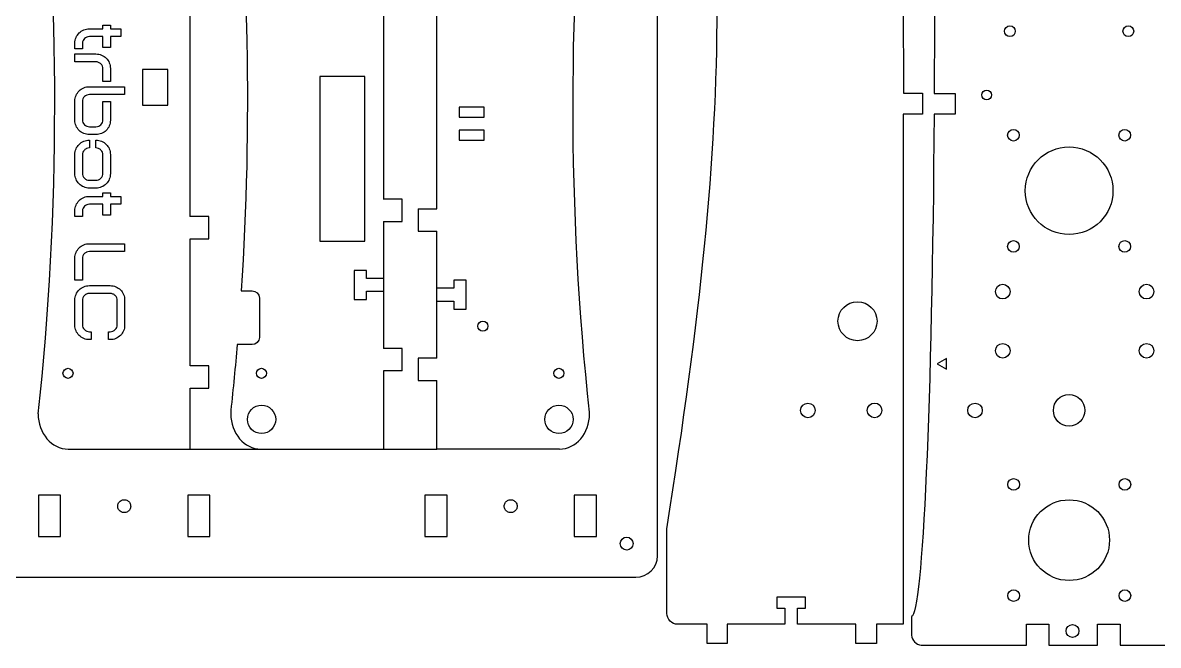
# Model space of a CAD drawing. Extents: x -419 to 481, y -215 to 497.
# Drawn here: x -155.2 to 161.2, y 140.9 to 314.4 of the extents above; entities that cross this region are included whole.
import ezdxf

# ---------------------------------------------------------------- set-up
doc = ezdxf.new("R2010")
doc.units = 0
doc.header["$MEASUREMENT"] = 0
doc.layers.add('LAYER_1_0', color=160, linetype='Continuous')

# ---------------------------------------------------------------- blocks, each defined once
blk = doc.blocks.new('AI9-BLK49')
at = {"layer": 'LAYER_1_0', "color": 7}
blk.add_open_spline([(30.24, 172.13), (30.24, 172.13), (22.8, 172.13), (22.8, 172.13), (22.8, 172.13), (22.8, 172.13), (22.8, 172.13), (22.8, 172.13), (22.8, 177.52), (22.8, 177.52), (22.8, 177.52), (16.92, 177.52), (16.92, 177.52), (16.92, 177.52), (16.92, 172.15), (16.92, 172.15), (16.92, 172.15), (1.13, 172.13), (1.13, 172.13), (1.13, 172.13), (1.13, 167.7), (1.13, 167.7), (1.13, 167.7), (3.35, 167.7), (3.35, 167.7), (3.35, 167.7), (3.35, 164.57), (3.35, 164.57), (3.35, 164.57), (-4.65, 164.57), (-4.65, 164.57), (-4.65, 164.57), (-4.65, 167.7), (-4.65, 167.7), (-4.65, 167.7), (-2.43, 167.7), (-2.43, 167.7), (-2.43, 167.7), (-2.43, 172.13), (-2.43, 172.13), (-2.43, 172.13), (-18.61, 172.15), (-18.61, 172.15), (-18.61, 172.15), (-18.61, 177.52), (-18.61, 177.52), (-18.61, 177.52), (-24.38, 177.52), (-24.38, 177.52), (-24.38, 177.52), (-24.38, 172.13), (-24.38, 172.13), (-24.38, 172.13), (-32.63, 172.13), (-32.63, 172.13), (-32.63, 172.13), (-32.63, 172.13), (-32.63, 172.13), (-33.43, 172.13), (-34.19, 171.82), (-34.75, 171.26), (-35.32, 170.69), (-35.63, 169.93), (-35.63, 169.13), (-35.63, 169.13), (-35.63, 145.52), (-35.63, 145.52), (-16.96, 26.82), (-16.96, -26.86), (-35.63, -145.56), (-35.63, -145.56), (-35.63, -169.13), (-35.63, -169.13), (-35.63, -169.92), (-35.32, -170.69), (-34.75, -171.25), (-34.19, -171.81), (-33.43, -172.13), (-32.63, -172.13), (-32.63, -172.13), (-24.42, -172.13), (-24.42, -172.13), (-24.42, -172.13), (-24.42, -177.52), (-24.42, -177.52), (-24.42, -177.52), (-18.79, -177.52), (-18.79, -177.52), (-18.79, -177.52), (-18.79, -172.15), (-18.79, -172.15), (-18.79, -172.15), (-2.75, -172.13), (-2.75, -172.13), (-2.75, -172.13), (-2.75, -167.7), (-2.75, -167.7), (-2.75, -167.7), (-4.97, -167.7), (-4.97, -167.7), (-4.97, -167.7), (-4.97, -164.57), (-4.97, -164.57), (-4.97, -164.57), (3.03, -164.57), (3.03, -164.57), (3.03, -164.57), (3.03, -167.7), (3.03, -167.7), (3.03, -167.7), (0.81, -167.7), (0.81, -167.7), (0.81, -167.7), (0.81, -172.13), (0.81, -172.13), (0.81, -172.13), (16.99, -172.15), (16.99, -172.15), (16.99, -172.15), (16.99, -177.52), (16.99, -177.52), (16.99, -177.52), (22.76, -177.52), (22.76, -177.52), (22.76, -177.52), (22.76, -172.13), (22.76, -172.13), (22.76, -172.13), (30.26, -172.13), (30.26, -172.13), (30.26, -172.13), (30.26, -29.92), (30.26, -29.92), (30.26, -29.92), (30.24, -29.92), (30.24, -29.92), (30.24, -29.92), (35.63, -29.92), (35.63, -29.92), (35.63, -29.92), (35.63, -24.03), (35.63, -24.03), (35.63, -24.03), (30.27, -24.03), (30.27, -24.03), (30.27, -24.03), (30.24, 1.03), (30.24, 1.03), (30.24, 1.03), (25.82, 1.03), (25.82, 1.03), (25.82, 1.03), (25.82, -1.19), (25.82, -1.19), (25.82, -1.19), (22.68, -1.19), (22.68, -1.19), (22.68, -1.19), (22.68, 6.81), (22.68, 6.81), (22.68, 6.81), (25.82, 6.81), (25.82, 6.81), (25.82, 6.81), (25.82, 4.59), (25.82, 4.59), (25.82, 4.59), (30.24, 4.59), (30.24, 4.59), (30.24, 4.59), (30.27, 28.98), (30.27, 28.98), (30.27, 28.98), (35.63, 28.98), (35.63, 28.98), (35.63, 28.98), (35.63, 34.74), (35.63, 34.74), (35.63, 34.74), (30.24, 34.74), (30.24, 34.74), (30.24, 34.74), (30.24, 172.13), (30.24, 172.13)], degree=3, knots=[0, 0, 0, 0, 1, 1, 1, 2, 2, 2, 3, 3, 3, 4, 4, 4, 5, 5, 5, 6, 6, 6, 7, 7, 7, 8, 8, 8, 9, 9, 9, 10, 10, 10, 11, 11, 11, 12, 12, 12, 13, 13, 13, 14, 14, 14, 15, 15, 15, 16, 16, 16, 17, 17, 17, 18, 18, 18, 19, 19, 19, 20, 20, 20, 21, 21, 21, 22, 22, 22, 23, 23, 23, 24, 24, 24, 25, 25, 25, 26, 26, 26, 27, 27, 27, 28, 28, 28, 29, 29, 29, 30, 30, 30, 31, 31, 31, 32, 32, 32, 33, 33, 33, 34, 34, 34, 35, 35, 35, 36, 36, 36, 37, 37, 37, 38, 38, 38, 39, 39, 39, 40, 40, 40, 41, 41, 41, 42, 42, 42, 43, 43, 43, 44, 44, 44, 45, 45, 45, 46, 46, 46, 47, 47, 47, 48, 48, 48, 49, 49, 49, 50, 50, 50, 51, 51, 51, 52, 52, 52, 53, 53, 53, 54, 54, 54, 55, 55, 55, 56, 56, 56, 57, 57, 57, 58, 58, 58, 59, 59, 59, 60, 60, 60, 61, 61, 61, 61], dxfattribs=at)

msp = doc.modelspace()

# ---------------------------------------------------------------- linework, layer by layer
at = {"layer": 'LAYER_1_0', "color": 1}
for p, q in [((-108.62, 260.41), (-108.62, 320.36)), ((-39.8, 262.54), (-39.8, 322.49)), ((-54.71, 319.23), (-54.72, 265.2)), ((-59.91, 253.55), (-59.91, 299.45)), ((-33.6, 290.87), (-33.6, 288.07)), ((-26.6, 290.87), (-33.6, 290.87)), ((-33.6, 288.07), (-26.6, 288.07)), ((-26.6, 288.07), (-26.6, 290.87)), ((-33.6, 284.52), (-33.6, 281.72)), ((-26.6, 284.52), (-33.6, 284.52)), ((-33.6, 281.72), (-26.6, 281.72)), ((-26.6, 281.72), (-26.6, 284.52)), ((-103.37, 260.41), (-108.64, 260.41)), ((-45.05, 262.54), (-39.79, 262.54)), ((-54.71, 259.04), (-54.71, 239.31)), ((-108.62, 218.81), (-108.62, 254.2)), ((-39.8, 240.66), (-39.8, 256.33)), ((-39.8, 220.93), (-39.8, 240.66)), ((-54.71, 239.31), (-54.71, 223.64)), ((-49.46, 217.43), (-54.73, 217.43)), ((-54.72, 217.43), (-54.72, 195.58)), ((-108.62, 195.58), (-108.62, 212.6)), ((-39.8, 195.58), (-39.8, 214.72))]:
    msp.add_line(p, q, dxfattribs=at)
at = {"layer": 'LAYER_1_0', "color": 7}
for p, q in [((-142.54, 195.58), (-108.62, 195.58)), ((-108.79, 195.58), (-88.85, 195.58)), ((-88.85, 195.58), (-54.72, 195.58)), ((-54.72, 195.58), (-39.8, 195.58)), ((-5.66, 195.58), (-39.8, 195.58)), ((-164.02, 159.85), (15.66, 159.85))]:
    msp.add_line(p, q, dxfattribs=at)
at = {"layer": 'LAYER_1_0', "color": 1}
for points in [[(-121.84, 291.42), (-114.82, 291.42), (-114.82, 301.42), (-114.83, 301.42), (-121.83, 301.42), (-121.83, 291.42)], [(-144.67, 182.72), (-150.86, 182.72), (-150.86, 177.34), (-150.86, 171.22), (-144.67, 171.22), (-144.67, 177.34)], [(-109.26, 177.34), (-109.26, 171.22), (-103.06, 171.22), (-103.06, 177.34), (-103.06, 182.72), (-109.26, 182.72)], [(-36.96, 182.72), (-43.15, 182.72), (-43.15, 177.34), (-43.15, 171.22), (-36.96, 171.22), (-36.96, 177.34)], [(-1.55, 177.34), (-1.55, 171.22), (4.64, 171.22), (4.64, 177.34), (4.64, 182.72), (-1.55, 182.72)]]:
    msp.add_lwpolyline(points, close=True, dxfattribs=at)
for points in [[(-59.91, 299.45), (-72.43, 299.45), (-72.43, 253.55), (-59.91, 253.55)], [(-54.71, 259.04), (-49.46, 259.04), (-49.46, 265.25), (-49.46, 265.25), (-54.71, 265.25)], [(-108.62, 254.2), (-103.37, 254.2), (-103.37, 260.41)], [(-45.05, 262.54), (-45.05, 256.33), (-39.8, 256.33)], [(-54.71, 243.16), (-59.4, 243.16), (-59.4, 245.41), (-62.88, 245.41), (-62.88, 237.31), (-59.4, 237.31), (-59.4, 239.56), (-54.71, 239.56)], [(-39.8, 236.81), (-35.12, 236.81), (-35.12, 234.57), (-31.63, 234.57), (-31.63, 242.66), (-35.12, 242.66), (-35.12, 240.41), (-39.8, 240.41)], [(-49.46, 217.43), (-49.46, 223.64), (-54.71, 223.64)], [(-108.62, 212.6), (-103.37, 212.6), (-103.37, 212.6), (-103.37, 218.81), (-108.62, 218.81)], [(-39.8, 220.93), (-45.05, 220.93), (-45.05, 214.72), (-45.05, 214.72), (-39.8, 214.72)], [(102.24, 220.87), (99.65, 219.37), (102.24, 217.87), (102.24, 220.87)]]:
    msp.add_lwpolyline(points, dxfattribs=at)
for centre, radius in [((119.88, 312.08), 1.5), ((152.88, 312.08), 1.5), ((113.42, 294.31), 1.35), ((77.4, 231.23), 5.44), ((136.38, 206.37), 4.39)]:
    msp.add_circle(centre, radius, dxfattribs=at)
at = {"layer": 'LAYER_1_0', "color": 7}
for points, knots in [([(92.43, 488.87), (95.52, 488.87), (98.1, 430.87), (98.7, 353.59), (98.7, 353.59), (98.7, 353.59), (98.7, 353.59), (98.7, 353.59), (104.59, 353.59), (104.59, 353.59), (104.59, 353.59), (104.59, 347.71), (104.59, 347.71), (104.59, 347.71), (98.74, 347.71), (98.74, 347.71), (98.8, 338.34), (98.84, 328.7), (98.84, 318.87), (98.84, 318.87), (98.84, 318.93), (98.84, 318.93), (98.84, 310.72), (98.81, 302.63), (98.77, 294.73), (98.77, 294.73), (98.77, 294.73), (98.77, 294.73), (98.77, 294.73), (104.59, 294.73), (104.59, 294.73), (104.59, 294.73), (104.59, 288.96), (104.59, 288.96), (104.59, 288.96), (98.74, 288.96), (98.74, 288.96), (98.21, 209.32), (95.59, 148.93), (92.43, 148.93), (92.43, 148.93), (92.44, 143.71), (92.44, 143.71), (92.55, 142.26), (93.74, 141.01), (95.19, 140.87), (95.19, 140.87), (124.47, 140.87), (124.47, 140.87), (124.47, 140.87), (124.47, 146.72), (124.47, 146.72), (124.47, 146.72), (130.76, 146.72), (130.76, 146.72), (130.76, 146.72), (130.76, 140.87), (130.76, 140.87), (130.76, 140.87), (130.76, 140.88), (130.76, 140.88), (130.76, 140.88), (144.31, 140.88), (144.31, 140.88), (144.31, 140.88), (144.31, 146.73), (144.31, 146.73), (144.31, 146.73), (150.57, 146.73), (150.57, 146.73), (150.57, 146.73), (150.57, 140.88), (150.57, 140.88), (150.57, 140.88), (150.57, 140.93), (150.57, 140.93), (150.57, 140.93), (177.61, 140.93), (177.61, 140.93), (180.92, 140.93), (182.55, 142.64), (182.55, 146.93), (182.55, 146.93), (182.55, 148.93), (182.55, 148.93), (179.31, 148.93), (176.63, 212.83), (176.2, 295.91), (176.2, 295.91), (170.55, 295.91), (170.55, 295.91), (170.55, 295.91), (170.55, 301.68), (170.55, 301.68), (170.55, 301.68), (176.18, 301.68), (176.18, 301.68), (176.16, 307.33), (176.15, 313.07), (176.15, 318.87), (176.15, 330.9), (176.19, 342.63), (176.28, 353.94), (176.28, 353.94), (176.28, 353.96), (176.28, 353.96), (176.28, 353.96), (170.55, 353.96), (170.55, 353.96), (170.55, 353.96), (170.55, 359.84), (170.55, 359.84), (170.55, 359.84), (176.33, 359.84), (176.33, 359.84), (176.33, 359.84), (176.33, 359.84), (176.33, 359.84), (176.66, 394.66), (177.38, 425.23), (178.38, 447.87), (178.38, 447.87), (178.38, 447.88), (178.38, 447.88), (177.33, 447.94), (176.5, 448.81), (176.5, 449.87), (176.5, 449.87), (176.5, 473.87), (176.5, 473.87), (176.5, 474.98), (177.4, 475.87), (178.5, 475.87), (178.5, 475.87), (180.09, 475.87), (180.09, 475.87), (180.09, 475.87), (180.09, 475.86), (180.09, 475.86), (180.84, 484.25), (181.68, 488.87), (182.55, 488.87), (182.55, 488.87), (182.55, 490.96), (182.55, 490.96), (182.55, 495), (180.92, 496.96), (177.61, 496.96), (177.61, 496.96), (177.61, 496.96), (177.61, 496.96), (177.61, 496.96), (150.57, 496.96), (150.57, 496.96), (150.57, 496.96), (150.57, 491.03), (150.57, 491.03), (150.57, 491.03), (144.31, 491.03), (144.31, 491.03), (144.31, 491.03), (144.31, 496.88), (144.31, 496.88), (144.31, 496.88), (130.76, 496.88), (130.76, 496.88), (130.76, 496.88), (130.76, 496.87), (130.76, 496.87), (130.76, 496.87), (130.76, 491.02), (130.76, 491.02), (130.76, 491.02), (124.47, 491.02), (124.47, 491.02), (124.47, 491.02), (124.47, 496.87), (124.47, 496.87), (124.47, 496.87), (95.27, 496.87), (95.27, 496.87), (93.61, 496.87), (92.43, 495.59), (92.43, 493.93), (92.43, 493.93), (92.43, 488.85), (92.43, 488.85)], [0, 0, 0, 0, 1, 1, 1, 2, 2, 2, 3, 3, 3, 4, 4, 4, 5, 5, 5, 6, 6, 6, 7, 7, 7, 8, 8, 8, 9, 9, 9, 10, 10, 10, 11, 11, 11, 12, 12, 12, 13, 13, 13, 14, 14, 14, 15, 15, 15, 16, 16, 16, 17, 17, 17, 18, 18, 18, 19, 19, 19, 20, 20, 20, 21, 21, 21, 22, 22, 22, 23, 23, 23, 24, 24, 24, 25, 25, 25, 26, 26, 26, 27, 27, 27, 28, 28, 28, 29, 29, 29, 30, 30, 30, 31, 31, 31, 32, 32, 32, 33, 33, 33, 34, 34, 34, 35, 35, 35, 36, 36, 36, 37, 37, 37, 38, 38, 38, 39, 39, 39, 40, 40, 40, 41, 41, 41, 42, 42, 42, 43, 43, 43, 44, 44, 44, 45, 45, 45, 46, 46, 46, 47, 47, 47, 48, 48, 48, 49, 49, 49, 50, 50, 50, 51, 51, 51, 52, 52, 52, 53, 53, 53, 54, 54, 54, 55, 55, 55, 56, 56, 56, 57, 57, 57, 58, 58, 58, 59, 59, 59, 60, 60, 60, 61, 61, 61, 62, 62, 62, 62]), ([(15.66, 159.85), (18.97, 159.85), (21.66, 162.54), (21.66, 165.85), (21.66, 165.85), (21.66, 455.94), (21.66, 455.94)], [0, 0, 0, 0, 1, 1, 1, 2, 2, 2, 2]), ([(-5.66, 195.58), (-1.02, 195.58), (2.74, 199.97), (2.74, 205.4), (2.74, 205.4), (2.75, 205.85), (2.75, 205.85), (-3.41, 261.5), (-3.4, 321.53), (2.77, 377.22)], [0, 0, 0, 0, 1, 1, 1, 2, 2, 2, 3, 3, 3, 3])]:
    msp.add_open_spline(points, degree=3, knots=knots, dxfattribs=at)
at = {"layer": 'LAYER_1_0', "color": 1}
for points, knots in [([(-88.85, 387.26), (-93.49, 387.26), (-97.85, 382.84), (-97.25, 377.44), (-92.29, 332.69), (-91.33, 285.7), (-94.34, 239.69), (-94.34, 239.69), (-94.14, 239.69), (-94.14, 239.69), (-94.14, 239.69), (-91.29, 239.69), (-91.29, 239.69), (-90.19, 239.69), (-89.29, 238.8), (-89.29, 237.69), (-89.29, 237.69), (-89.29, 226.7), (-89.29, 226.7), (-89.29, 225.6), (-90.19, 224.7), (-91.29, 224.7), (-91.29, 224.7), (-95.29, 224.7), (-95.29, 224.7), (-95.29, 224.7), (-95.46, 224.7), (-95.46, 224.7), (-95.99, 218.55), (-96.58, 212.45), (-97.25, 206.4), (-97.25, 206.4), (-97.25, 205.4), (-97.25, 205.4), (-97.25, 199.97), (-93.49, 195.58), (-88.85, 195.58)], [0, 0, 0, 0, 1, 1, 1, 2, 2, 2, 3, 3, 3, 4, 4, 4, 5, 5, 5, 6, 6, 6, 7, 7, 7, 8, 8, 8, 9, 9, 9, 10, 10, 10, 11, 11, 11, 12, 12, 12, 12]), ([(-140.7, 307.17), (-140.7, 307.17), (-138.62, 307.17), (-138.62, 307.17), (-138.62, 307.17), (-138.62, 308.72), (-138.62, 308.72), (-138.58, 309.26), (-138.38, 309.69), (-138.01, 310.03), (-137.65, 310.38), (-137.2, 310.56), (-136.67, 310.56), (-136.67, 310.56), (-132.88, 310.56), (-132.88, 310.56), (-132.88, 310.56), (-132.88, 307.55), (-132.88, 307.55), (-132.88, 307.55), (-132.44, 307.55), (-132.44, 307.55), (-132.44, 307.55), (-130.81, 307.55), (-130.81, 307.55), (-130.81, 307.55), (-130.81, 310.56), (-130.81, 310.56), (-130.81, 310.56), (-127.93, 310.56), (-127.93, 310.56), (-127.93, 310.56), (-127.93, 312.77), (-127.93, 312.77), (-127.93, 312.77), (-130.81, 312.77), (-130.81, 312.77), (-130.81, 312.77), (-130.81, 313.73), (-130.81, 313.73), (-130.81, 313.73), (-132.88, 313.73), (-132.88, 313.73), (-132.88, 313.73), (-132.88, 312.77), (-132.88, 312.77), (-132.88, 312.77), (-136.68, 312.77), (-136.68, 312.77), (-137.25, 312.77), (-137.77, 312.66), (-138.25, 312.45), (-138.73, 312.24), (-139.15, 311.95), (-139.52, 311.58), (-139.9, 311.21), (-140.18, 310.78), (-140.39, 310.3), (-140.59, 309.82), (-140.7, 309.3), (-140.7, 308.74), (-140.7, 308.74), (-140.7, 307.17), (-140.7, 307.17)], [0, 0, 0, 0, 1, 1, 1, 2, 2, 2, 3, 3, 3, 4, 4, 4, 5, 5, 5, 6, 6, 6, 7, 7, 7, 8, 8, 8, 9, 9, 9, 10, 10, 10, 11, 11, 11, 12, 12, 12, 13, 13, 13, 14, 14, 14, 15, 15, 15, 16, 16, 16, 17, 17, 17, 18, 18, 18, 19, 19, 19, 20, 20, 20, 21, 21, 21, 21]), ([(-130.81, 301.7), (-130.81, 302.26), (-130.92, 302.78), (-131.12, 303.27), (-131.32, 303.76), (-131.61, 304.19), (-131.98, 304.56), (-132.35, 304.91), (-132.78, 305.2), (-133.27, 305.41), (-133.76, 305.62), (-134.27, 305.73), (-134.82, 305.73), (-134.82, 305.73), (-140.7, 305.73), (-140.7, 305.73), (-140.7, 305.73), (-140.7, 303.54), (-140.7, 303.54), (-140.7, 303.54), (-134.84, 303.54), (-134.84, 303.54), (-134.57, 303.54), (-134.32, 303.49), (-134.08, 303.39), (-133.85, 303.28), (-133.64, 303.14), (-133.46, 302.96), (-133.08, 302.58), (-132.88, 302.11), (-132.88, 301.56), (-132.88, 301.56), (-132.88, 298.05), (-132.88, 298.05), (-132.88, 298.05), (-130.81, 298.05), (-130.81, 298.05), (-130.81, 298.05), (-130.81, 301.7), (-130.81, 301.7)], [0, 0, 0, 0, 1, 1, 1, 2, 2, 2, 3, 3, 3, 4, 4, 4, 5, 5, 5, 6, 6, 6, 7, 7, 7, 8, 8, 8, 9, 9, 9, 10, 10, 10, 11, 11, 11, 12, 12, 12, 13, 13, 13, 13]), ([(-133.26, 283.56), (-132.78, 283.77), (-132.35, 284.05), (-131.98, 284.42), (-131.61, 284.8), (-131.32, 285.22), (-131.12, 285.7), (-130.92, 286.18), (-130.81, 286.7), (-130.81, 287.26), (-130.81, 287.26), (-130.81, 292.47), (-130.81, 292.47), (-130.81, 292.47), (-132.88, 292.47), (-132.88, 292.47), (-132.88, 292.47), (-132.88, 287.4), (-132.88, 287.4), (-132.88, 286.84), (-133.08, 286.38), (-133.46, 286.02), (-133.82, 285.63), (-134.28, 285.44), (-134.84, 285.44), (-134.84, 285.44), (-136.65, 285.44), (-136.65, 285.44), (-137.2, 285.44), (-137.66, 285.63), (-138.05, 286.02), (-138.43, 286.4), (-138.62, 286.86), (-138.62, 287.4), (-138.62, 287.4), (-138.62, 292.47), (-138.62, 292.47), (-138.62, 293.03), (-138.43, 293.49), (-138.05, 293.85), (-137.66, 294.23), (-137.2, 294.42), (-136.65, 294.42), (-136.65, 294.42), (-135.21, 294.42), (-135.21, 294.42), (-135.21, 294.42), (-134.84, 294.42), (-134.84, 294.42), (-134.84, 294.42), (-131.25, 294.42), (-131.25, 294.42), (-131.25, 294.42), (-129.61, 294.42), (-129.61, 294.42), (-129.61, 294.42), (-126.84, 294.42), (-126.84, 294.42), (-126.84, 294.42), (-126.84, 296.61), (-126.84, 296.61), (-126.84, 296.61), (-136.67, 296.61), (-136.67, 296.61), (-137.23, 296.61), (-137.75, 296.51), (-138.24, 296.3), (-138.72, 296.1), (-139.15, 295.81), (-139.52, 295.44), (-139.9, 295.07), (-140.18, 294.64), (-140.39, 294.16), (-140.59, 293.68), (-140.7, 293.16), (-140.7, 292.6), (-140.7, 292.6), (-140.7, 287.26), (-140.7, 287.26), (-140.7, 286.7), (-140.59, 286.18), (-140.39, 285.7), (-140.18, 285.22), (-139.9, 284.8), (-139.52, 284.42), (-139.15, 284.05), (-138.72, 283.77), (-138.24, 283.56), (-137.75, 283.36), (-137.23, 283.25), (-136.67, 283.25), (-136.67, 283.25), (-134.82, 283.25), (-134.82, 283.25), (-134.26, 283.25), (-133.74, 283.36), (-133.26, 283.56)], [0, 0, 0, 0, 1, 1, 1, 2, 2, 2, 3, 3, 3, 4, 4, 4, 5, 5, 5, 6, 6, 6, 7, 7, 7, 8, 8, 8, 9, 9, 9, 10, 10, 10, 11, 11, 11, 12, 12, 12, 13, 13, 13, 14, 14, 14, 15, 15, 15, 16, 16, 16, 17, 17, 17, 18, 18, 18, 19, 19, 19, 20, 20, 20, 21, 21, 21, 22, 22, 22, 23, 23, 23, 24, 24, 24, 25, 25, 25, 26, 26, 26, 27, 27, 27, 28, 28, 28, 29, 29, 29, 30, 30, 30, 31, 31, 31, 32, 32, 32, 32]), ([(-133.27, 268.65), (-132.78, 268.85), (-132.35, 269.14), (-131.98, 269.51), (-131.61, 269.88), (-131.32, 270.31), (-131.12, 270.8), (-130.92, 271.29), (-130.81, 271.81), (-130.81, 272.37), (-130.81, 272.37), (-130.81, 277.69), (-130.81, 277.69), (-130.81, 278.25), (-130.92, 278.78), (-131.12, 279.26), (-131.32, 279.75), (-131.61, 280.17), (-131.98, 280.53), (-132.35, 280.9), (-132.78, 281.19), (-133.27, 281.4), (-133.76, 281.61), (-134.28, 281.72), (-134.84, 281.72), (-134.84, 281.72), (-134.86, 281.72), (-134.86, 281.72), (-134.86, 281.72), (-134.86, 279.53), (-134.86, 279.53), (-134.58, 279.53), (-134.32, 279.48), (-134.08, 279.38), (-133.85, 279.27), (-133.64, 279.13), (-133.46, 278.95), (-133.08, 278.57), (-132.88, 278.1), (-132.88, 277.55), (-132.88, 277.55), (-132.88, 272.51), (-132.88, 272.51), (-132.88, 271.96), (-133.08, 271.49), (-133.46, 271.11), (-133.64, 270.93), (-133.85, 270.79), (-134.08, 270.68), (-134.32, 270.58), (-134.58, 270.53), (-134.86, 270.53), (-134.86, 270.53), (-136.67, 270.53), (-136.67, 270.53), (-136.93, 270.53), (-137.19, 270.58), (-137.42, 270.68), (-137.66, 270.79), (-137.87, 270.93), (-138.05, 271.11), (-138.43, 271.49), (-138.62, 271.96), (-138.62, 272.51), (-138.62, 272.51), (-138.62, 277.55), (-138.62, 277.55), (-138.62, 278.1), (-138.43, 278.57), (-138.05, 278.95), (-137.87, 279.13), (-137.66, 279.27), (-137.42, 279.38), (-137.19, 279.48), (-136.93, 279.53), (-136.67, 279.53), (-136.67, 279.53), (-136.67, 281.72), (-136.67, 281.72), (-136.67, 281.72), (-136.68, 281.72), (-136.68, 281.72), (-137.25, 281.72), (-137.77, 281.61), (-138.25, 281.4), (-138.73, 281.19), (-139.15, 280.9), (-139.52, 280.53), (-139.9, 280.17), (-140.18, 279.75), (-140.39, 279.26), (-140.59, 278.78), (-140.7, 278.25), (-140.7, 277.69), (-140.7, 277.69), (-140.7, 272.37), (-140.7, 272.37), (-140.7, 271.81), (-140.59, 271.29), (-140.39, 270.8), (-140.18, 270.31), (-139.9, 269.88), (-139.52, 269.51), (-139.15, 269.14), (-138.73, 268.85), (-138.25, 268.65), (-137.77, 268.44), (-137.25, 268.34), (-136.68, 268.34), (-136.68, 268.34), (-134.84, 268.34), (-134.84, 268.34), (-134.28, 268.34), (-133.76, 268.44), (-133.27, 268.65)], [0, 0, 0, 0, 1, 1, 1, 2, 2, 2, 3, 3, 3, 4, 4, 4, 5, 5, 5, 6, 6, 6, 7, 7, 7, 8, 8, 8, 9, 9, 9, 10, 10, 10, 11, 11, 11, 12, 12, 12, 13, 13, 13, 14, 14, 14, 15, 15, 15, 16, 16, 16, 17, 17, 17, 18, 18, 18, 19, 19, 19, 20, 20, 20, 21, 21, 21, 22, 22, 22, 23, 23, 23, 24, 24, 24, 25, 25, 25, 26, 26, 26, 27, 27, 27, 28, 28, 28, 29, 29, 29, 30, 30, 30, 31, 31, 31, 32, 32, 32, 33, 33, 33, 34, 34, 34, 35, 35, 35, 36, 36, 36, 37, 37, 37, 38, 38, 38, 38]), ([(119.25, 283.09), (119.25, 282.19), (119.97, 281.46), (120.87, 281.46), (121.77, 281.46), (122.5, 282.19), (122.5, 283.09), (122.5, 283.98), (121.77, 284.71), (120.87, 284.71), (119.97, 284.71), (119.25, 283.98), (119.25, 283.09), (119.25, 283.09), (119.25, 283.09), (119.25, 283.09)], [0, 0, 0, 0, 1, 1, 1, 2, 2, 2, 3, 3, 3, 4, 4, 4, 5, 5, 5, 5]), ([(150.25, 283.09), (150.25, 282.19), (150.97, 281.46), (151.87, 281.46), (152.77, 281.46), (153.49, 282.19), (153.49, 283.09), (153.49, 283.98), (152.77, 284.71), (151.87, 284.71), (150.97, 284.71), (150.25, 283.98), (150.25, 283.09), (150.25, 283.09), (150.25, 283.09), (150.25, 283.09)], [0, 0, 0, 0, 1, 1, 1, 2, 2, 2, 3, 3, 3, 4, 4, 4, 5, 5, 5, 5]), ([(124.17, 267.6), (124.17, 260.85), (129.64, 255.39), (136.38, 255.39), (143.13, 255.39), (148.6, 260.85), (148.6, 267.6), (148.6, 274.35), (143.13, 279.82), (136.38, 279.82), (129.64, 279.82), (124.17, 274.35), (124.17, 267.6), (124.17, 267.6), (124.17, 267.6), (124.17, 267.6)], [0, 0, 0, 0, 1, 1, 1, 2, 2, 2, 3, 3, 3, 4, 4, 4, 5, 5, 5, 5]), ([(-140.7, 260.44), (-140.7, 260.44), (-138.62, 260.44), (-138.62, 260.44), (-138.62, 260.44), (-138.62, 261.99), (-138.62, 261.99), (-138.58, 262.53), (-138.38, 262.96), (-138.01, 263.3), (-137.65, 263.65), (-137.2, 263.83), (-136.67, 263.83), (-136.67, 263.83), (-132.88, 263.83), (-132.88, 263.83), (-132.88, 263.83), (-132.88, 260.82), (-132.88, 260.82), (-132.88, 260.82), (-132.44, 260.82), (-132.44, 260.82), (-132.44, 260.82), (-130.81, 260.82), (-130.81, 260.82), (-130.81, 260.82), (-130.81, 263.83), (-130.81, 263.83), (-130.81, 263.83), (-127.93, 263.83), (-127.93, 263.83), (-127.93, 263.83), (-127.93, 266.04), (-127.93, 266.04), (-127.93, 266.04), (-130.81, 266.04), (-130.81, 266.04), (-130.81, 266.04), (-130.81, 267), (-130.81, 267), (-130.81, 267), (-132.88, 267), (-132.88, 267), (-132.88, 267), (-132.88, 266.04), (-132.88, 266.04), (-132.88, 266.04), (-136.68, 266.04), (-136.68, 266.04), (-137.25, 266.04), (-137.77, 265.93), (-138.25, 265.72), (-138.73, 265.51), (-139.15, 265.22), (-139.52, 264.85), (-139.9, 264.48), (-140.18, 264.05), (-140.39, 263.57), (-140.59, 263.09), (-140.7, 262.57), (-140.7, 262.01), (-140.7, 262.01), (-140.7, 260.44), (-140.7, 260.44)], [0, 0, 0, 0, 1, 1, 1, 2, 2, 2, 3, 3, 3, 4, 4, 4, 5, 5, 5, 6, 6, 6, 7, 7, 7, 8, 8, 8, 9, 9, 9, 10, 10, 10, 11, 11, 11, 12, 12, 12, 13, 13, 13, 14, 14, 14, 15, 15, 15, 16, 16, 16, 17, 17, 17, 18, 18, 18, 19, 19, 19, 20, 20, 20, 21, 21, 21, 21]), ([(119.25, 252.08), (119.25, 251.19), (119.97, 250.46), (120.87, 250.46), (121.77, 250.46), (122.5, 251.19), (122.5, 252.08), (122.5, 252.98), (121.77, 253.71), (120.87, 253.71), (119.97, 253.71), (119.25, 252.98), (119.25, 252.08), (119.25, 252.08), (119.25, 252.08), (119.25, 252.08)], [0, 0, 0, 0, 1, 1, 1, 2, 2, 2, 3, 3, 3, 4, 4, 4, 5, 5, 5, 5]), ([(150.25, 252.08), (150.25, 251.19), (150.97, 250.46), (151.87, 250.46), (152.77, 250.46), (153.49, 251.19), (153.49, 252.08), (153.49, 252.98), (152.77, 253.71), (151.87, 253.71), (150.97, 253.71), (150.25, 252.98), (150.25, 252.08), (150.25, 252.08), (150.25, 252.08), (150.25, 252.08)], [0, 0, 0, 0, 1, 1, 1, 2, 2, 2, 3, 3, 3, 4, 4, 4, 5, 5, 5, 5]), ([(-138.47, 249.45), (-138.37, 249.69), (-138.23, 249.89), (-138.05, 250.07), (-137.87, 250.25), (-137.66, 250.39), (-137.42, 250.5), (-137.19, 250.6), (-136.93, 250.65), (-136.65, 250.65), (-136.65, 250.65), (-126.84, 250.65), (-126.84, 250.65), (-126.84, 250.65), (-126.84, 252.84), (-126.84, 252.84), (-126.84, 252.84), (-136.67, 252.84), (-136.67, 252.84), (-137.23, 252.84), (-137.75, 252.73), (-138.24, 252.53), (-138.72, 252.32), (-139.15, 252.04), (-139.52, 251.67), (-139.88, 251.3), (-140.17, 250.87), (-140.38, 250.38), (-140.59, 249.89), (-140.7, 249.37), (-140.7, 248.81), (-140.7, 248.81), (-140.7, 242.68), (-140.7, 242.68), (-140.7, 242.68), (-138.62, 242.68), (-138.62, 242.68), (-138.62, 242.68), (-138.62, 248.67), (-138.62, 248.67), (-138.62, 248.95), (-138.57, 249.21), (-138.47, 249.45)], [0, 0, 0, 0, 1, 1, 1, 2, 2, 2, 3, 3, 3, 4, 4, 4, 5, 5, 5, 6, 6, 6, 7, 7, 7, 8, 8, 8, 9, 9, 9, 10, 10, 10, 11, 11, 11, 12, 12, 12, 13, 13, 13, 14, 14, 14, 14]), ([(-138.62, 236.99), (-138.62, 237.54), (-138.43, 238), (-138.05, 238.39), (-137.87, 238.57), (-137.66, 238.71), (-137.42, 238.81), (-137.19, 238.91), (-136.93, 238.96), (-136.65, 238.96), (-136.65, 238.96), (-130.89, 238.96), (-130.89, 238.96), (-130.61, 238.96), (-130.35, 238.91), (-130.11, 238.81), (-129.88, 238.71), (-129.67, 238.57), (-129.49, 238.39), (-129.1, 238), (-128.91, 237.54), (-128.91, 236.99), (-128.91, 236.99), (-128.91, 230.25), (-128.91, 230.25), (-128.91, 229.69), (-129.1, 229.23), (-129.49, 228.87), (-129.87, 228.48), (-130.34, 228.29), (-130.89, 228.29), (-130.89, 228.29), (-131.33, 228.29), (-131.33, 228.29), (-131.33, 228.29), (-131.33, 226.09), (-131.33, 226.09), (-131.33, 226.09), (-130.87, 226.09), (-130.87, 226.09), (-130.31, 226.09), (-129.78, 226.19), (-129.3, 226.4), (-128.81, 226.61), (-128.38, 226.9), (-128.01, 227.28), (-127.64, 227.65), (-127.35, 228.07), (-127.15, 228.55), (-126.94, 229.03), (-126.84, 229.55), (-126.84, 230.12), (-126.84, 230.12), (-126.84, 237.12), (-126.84, 237.12), (-126.84, 237.68), (-126.94, 238.21), (-127.15, 238.69), (-127.35, 239.18), (-127.64, 239.6), (-128.01, 239.96), (-128.38, 240.33), (-128.81, 240.62), (-129.3, 240.83), (-129.78, 241.04), (-130.31, 241.15), (-130.87, 241.15), (-130.87, 241.15), (-136.67, 241.15), (-136.67, 241.15), (-137.23, 241.15), (-137.75, 241.04), (-138.24, 240.83), (-138.72, 240.62), (-139.15, 240.33), (-139.52, 239.96), (-139.9, 239.6), (-140.18, 239.18), (-140.39, 238.69), (-140.59, 238.21), (-140.7, 237.68), (-140.7, 237.12), (-140.7, 237.12), (-140.7, 230.12), (-140.7, 230.12), (-140.7, 229.55), (-140.59, 229.03), (-140.39, 228.55), (-140.18, 228.07), (-139.9, 227.65), (-139.52, 227.28), (-139.15, 226.9), (-138.72, 226.61), (-138.24, 226.4), (-137.75, 226.19), (-137.23, 226.09), (-136.67, 226.09), (-136.67, 226.09), (-136.65, 226.09), (-136.65, 226.09), (-136.65, 226.09), (-136.2, 226.09), (-136.2, 226.09), (-136.2, 226.09), (-136.2, 228.29), (-136.2, 228.29), (-136.2, 228.29), (-136.65, 228.29), (-136.65, 228.29), (-137.2, 228.29), (-137.66, 228.48), (-138.05, 228.87), (-138.43, 229.23), (-138.62, 229.69), (-138.62, 230.25), (-138.62, 230.25), (-138.62, 236.99), (-138.62, 236.99)], [0, 0, 0, 0, 1, 1, 1, 2, 2, 2, 3, 3, 3, 4, 4, 4, 5, 5, 5, 6, 6, 6, 7, 7, 7, 8, 8, 8, 9, 9, 9, 10, 10, 10, 11, 11, 11, 12, 12, 12, 13, 13, 13, 14, 14, 14, 15, 15, 15, 16, 16, 16, 17, 17, 17, 18, 18, 18, 19, 19, 19, 20, 20, 20, 21, 21, 21, 22, 22, 22, 23, 23, 23, 24, 24, 24, 25, 25, 25, 26, 26, 26, 27, 27, 27, 28, 28, 28, 29, 29, 29, 30, 30, 30, 31, 31, 31, 32, 32, 32, 33, 33, 33, 34, 34, 34, 35, 35, 35, 36, 36, 36, 37, 37, 37, 38, 38, 38, 39, 39, 39, 39]), ([(115.87, 239.48), (115.87, 238.35), (116.78, 237.44), (117.9, 237.44), (119.02, 237.44), (119.93, 238.35), (119.93, 239.48), (119.93, 240.6), (119.02, 241.51), (117.9, 241.51), (116.78, 241.51), (115.87, 240.6), (115.87, 239.48), (115.87, 239.48), (115.87, 239.48), (115.87, 239.48)], [0, 0, 0, 0, 1, 1, 1, 2, 2, 2, 3, 3, 3, 4, 4, 4, 5, 5, 5, 5]), ([(155.91, 239.48), (155.91, 238.35), (156.82, 237.44), (157.94, 237.44), (159.07, 237.44), (159.98, 238.35), (159.98, 239.48), (159.98, 240.6), (159.07, 241.51), (157.94, 241.51), (156.82, 241.51), (155.91, 240.6), (155.91, 239.48), (155.91, 239.48), (155.91, 239.48), (155.91, 239.48)], [0, 0, 0, 0, 1, 1, 1, 2, 2, 2, 3, 3, 3, 4, 4, 4, 5, 5, 5, 5]), ([(-26.99, 228.46), (-26.21, 228.46), (-25.59, 229.08), (-25.59, 229.86), (-25.59, 230.63), (-26.21, 231.26), (-26.99, 231.26), (-27.76, 231.26), (-28.39, 230.63), (-28.39, 229.86), (-28.39, 229.08), (-27.76, 228.46), (-26.99, 228.46), (-26.99, 228.46), (-26.99, 228.46), (-26.99, 228.46)], [0, 0, 0, 0, 1, 1, 1, 2, 2, 2, 3, 3, 3, 4, 4, 4, 5, 5, 5, 5]), ([(115.87, 222.98), (115.87, 221.85), (116.78, 220.94), (117.9, 220.94), (119.02, 220.94), (119.93, 221.85), (119.93, 222.98), (119.93, 224.1), (119.02, 225.01), (117.9, 225.01), (116.78, 225.01), (115.87, 224.1), (115.87, 222.98), (115.87, 222.98), (115.87, 222.98), (115.87, 222.98)], [0, 0, 0, 0, 1, 1, 1, 2, 2, 2, 3, 3, 3, 4, 4, 4, 5, 5, 5, 5]), ([(155.91, 222.98), (155.91, 221.85), (156.82, 220.94), (157.94, 220.94), (159.07, 220.94), (159.98, 221.85), (159.98, 222.98), (159.98, 224.1), (159.07, 225.01), (157.94, 225.01), (156.82, 225.01), (155.91, 224.1), (155.91, 222.98), (155.91, 222.98), (155.91, 222.98), (155.91, 222.98)], [0, 0, 0, 0, 1, 1, 1, 2, 2, 2, 3, 3, 3, 4, 4, 4, 5, 5, 5, 5]), ([(-142.62, 215.3), (-141.84, 215.3), (-141.22, 215.93), (-141.22, 216.7), (-141.22, 217.47), (-141.84, 218.1), (-142.62, 218.1), (-143.39, 218.1), (-144.02, 217.47), (-144.02, 216.7), (-144.02, 215.93), (-143.39, 215.3), (-142.62, 215.3), (-142.62, 215.3), (-142.62, 215.3), (-142.62, 215.3)], [0, 0, 0, 0, 1, 1, 1, 2, 2, 2, 3, 3, 3, 4, 4, 4, 5, 5, 5, 5]), ([(-88.71, 215.3), (-87.94, 215.3), (-87.31, 215.93), (-87.31, 216.7), (-87.31, 217.47), (-87.94, 218.1), (-88.71, 218.1), (-89.48, 218.1), (-90.11, 217.47), (-90.11, 216.7), (-90.11, 215.93), (-89.48, 215.3), (-88.71, 215.3), (-88.71, 215.3), (-88.71, 215.3), (-88.71, 215.3)], [0, 0, 0, 0, 1, 1, 1, 2, 2, 2, 3, 3, 3, 4, 4, 4, 5, 5, 5, 5]), ([(-5.8, 215.3), (-5.03, 215.3), (-4.4, 215.93), (-4.4, 216.7), (-4.4, 217.47), (-5.03, 218.1), (-5.8, 218.1), (-6.58, 218.1), (-7.2, 217.47), (-7.2, 216.7), (-7.2, 215.93), (-6.58, 215.3), (-5.8, 215.3), (-5.8, 215.3), (-5.8, 215.3), (-5.8, 215.3)], [0, 0, 0, 0, 1, 1, 1, 2, 2, 2, 3, 3, 3, 4, 4, 4, 5, 5, 5, 5]), ([(-88.68, 199.91), (-86.49, 199.91), (-84.73, 201.68), (-84.73, 203.86), (-84.73, 206.04), (-86.49, 207.81), (-88.68, 207.81), (-90.86, 207.81), (-92.63, 206.04), (-92.63, 203.86), (-92.63, 201.68), (-90.86, 199.91), (-88.68, 199.91), (-88.68, 199.91), (-88.68, 199.91), (-88.68, 199.91)], [0, 0, 0, 0, 1, 1, 1, 2, 2, 2, 3, 3, 3, 4, 4, 4, 5, 5, 5, 5]), ([(-5.8, 199.91), (-3.62, 199.91), (-1.85, 201.68), (-1.85, 203.86), (-1.85, 206.04), (-3.62, 207.81), (-5.8, 207.81), (-7.98, 207.81), (-9.75, 206.04), (-9.75, 203.86), (-9.75, 201.68), (-7.98, 199.91), (-5.8, 199.91), (-5.8, 199.91), (-5.8, 199.91), (-5.8, 199.91)], [0, 0, 0, 0, 1, 1, 1, 2, 2, 2, 3, 3, 3, 4, 4, 4, 5, 5, 5, 5]), ([(61.53, 206.35), (61.53, 205.22), (62.44, 204.31), (63.57, 204.31), (64.69, 204.31), (65.6, 205.22), (65.6, 206.35), (65.6, 207.47), (64.69, 208.38), (63.57, 208.38), (62.44, 208.38), (61.53, 207.47), (61.53, 206.35), (61.53, 206.35), (61.53, 206.35), (61.53, 206.35)], [0, 0, 0, 0, 1, 1, 1, 2, 2, 2, 3, 3, 3, 4, 4, 4, 5, 5, 5, 5]), ([(80.13, 206.37), (80.13, 205.24), (81.04, 204.33), (82.17, 204.33), (83.29, 204.33), (84.2, 205.24), (84.2, 206.37), (84.2, 207.49), (83.29, 208.4), (82.17, 208.4), (81.04, 208.4), (80.13, 207.49), (80.13, 206.37), (80.13, 206.37), (80.13, 206.37), (80.13, 206.37)], [0, 0, 0, 0, 1, 1, 1, 2, 2, 2, 3, 3, 3, 4, 4, 4, 5, 5, 5, 5]), ([(108.11, 206.36), (108.11, 205.23), (109.02, 204.32), (110.15, 204.32), (111.27, 204.32), (112.18, 205.23), (112.18, 206.36), (112.18, 207.48), (111.27, 208.39), (110.15, 208.39), (109.02, 208.39), (108.11, 207.48), (108.11, 206.36), (108.11, 206.36), (108.11, 206.36), (108.11, 206.36)], [0, 0, 0, 0, 1, 1, 1, 2, 2, 2, 3, 3, 3, 4, 4, 4, 5, 5, 5, 5]), ([(119.29, 185.72), (119.29, 184.82), (120.02, 184.1), (120.92, 184.1), (121.82, 184.1), (122.54, 184.82), (122.54, 185.72), (122.54, 186.62), (121.82, 187.35), (120.92, 187.35), (120.02, 187.35), (119.29, 186.62), (119.29, 185.72), (119.29, 185.72), (119.29, 185.72), (119.29, 185.72)], [0, 0, 0, 0, 1, 1, 1, 2, 2, 2, 3, 3, 3, 4, 4, 4, 5, 5, 5, 5]), ([(150.29, 185.72), (150.29, 184.82), (151.02, 184.1), (151.92, 184.1), (152.81, 184.1), (153.54, 184.82), (153.54, 185.72), (153.54, 186.62), (152.81, 187.35), (151.92, 187.35), (151.02, 187.35), (150.29, 186.62), (150.29, 185.72), (150.29, 185.72), (150.29, 185.72), (150.29, 185.72)], [0, 0, 0, 0, 1, 1, 1, 2, 2, 2, 3, 3, 3, 4, 4, 4, 5, 5, 5, 5]), ([(-127.85, 178.09), (-127.58, 177.94), (-127.27, 177.85), (-126.95, 177.85), (-126.64, 177.85), (-126.32, 177.94), (-126.05, 178.09), (-125.78, 178.25), (-125.55, 178.48), (-125.39, 178.75), (-125.24, 179.02), (-125.15, 179.34), (-125.15, 179.65), (-125.15, 179.97), (-125.24, 180.28), (-125.39, 180.55), (-125.55, 180.82), (-125.78, 181.05), (-126.05, 181.21), (-126.32, 181.37), (-126.64, 181.45), (-126.95, 181.45), (-127.27, 181.45), (-127.58, 181.37), (-127.85, 181.21), (-128.12, 181.05), (-128.35, 180.82), (-128.51, 180.55), (-128.67, 180.28), (-128.75, 179.97), (-128.75, 179.65), (-128.75, 179.34), (-128.67, 179.02), (-128.51, 178.75), (-128.35, 178.48), (-128.12, 178.25), (-127.85, 178.09)], [0, 0, 0, 0, 1, 1, 1, 2, 2, 2, 3, 3, 3, 4, 4, 4, 5, 5, 5, 6, 6, 6, 7, 7, 7, 8, 8, 8, 9, 9, 9, 10, 10, 10, 11, 11, 11, 12, 12, 12, 12]), ([(-20.14, 178.09), (-19.87, 177.94), (-19.56, 177.85), (-19.24, 177.85), (-18.93, 177.85), (-18.62, 177.94), (-18.34, 178.09), (-18.07, 178.25), (-17.84, 178.48), (-17.69, 178.75), (-17.53, 179.02), (-17.44, 179.34), (-17.44, 179.65), (-17.44, 179.97), (-17.53, 180.28), (-17.69, 180.55), (-17.84, 180.82), (-18.07, 181.05), (-18.34, 181.21), (-18.62, 181.37), (-18.93, 181.45), (-19.24, 181.45), (-19.56, 181.45), (-19.87, 181.37), (-20.14, 181.21), (-20.42, 181.05), (-20.65, 180.82), (-20.8, 180.55), (-20.96, 180.28), (-21.05, 179.97), (-21.04, 179.65), (-21.05, 179.34), (-20.96, 179.02), (-20.8, 178.75), (-20.65, 178.48), (-20.42, 178.25), (-20.14, 178.09)], [0, 0, 0, 0, 1, 1, 1, 2, 2, 2, 3, 3, 3, 4, 4, 4, 5, 5, 5, 6, 6, 6, 7, 7, 7, 8, 8, 8, 9, 9, 9, 10, 10, 10, 11, 11, 11, 12, 12, 12, 12]), ([(125.13, 170.18), (125.13, 163.96), (130.17, 158.93), (136.38, 158.93), (142.6, 158.93), (147.63, 163.96), (147.63, 170.18), (147.63, 176.39), (142.6, 181.43), (136.38, 181.43), (130.17, 181.43), (125.13, 176.39), (125.13, 170.18), (125.13, 170.18), (125.13, 170.18), (125.13, 170.18)], [0, 0, 0, 0, 1, 1, 1, 2, 2, 2, 3, 3, 3, 4, 4, 4, 5, 5, 5, 5]), ([(11.28, 169.23), (11.28, 168.24), (12.08, 167.43), (13.08, 167.43), (14.07, 167.43), (14.88, 168.24), (14.88, 169.23), (14.88, 170.22), (14.07, 171.03), (13.08, 171.03), (12.08, 171.03), (11.28, 170.22), (11.28, 169.23), (11.28, 169.23), (11.28, 169.23), (11.28, 169.23)], [0, 0, 0, 0, 1, 1, 1, 2, 2, 2, 3, 3, 3, 4, 4, 4, 5, 5, 5, 5]), ([(119.29, 154.72), (119.29, 153.83), (120.02, 153.1), (120.92, 153.1), (121.82, 153.1), (122.54, 153.83), (122.54, 154.72), (122.54, 155.62), (121.82, 156.35), (120.92, 156.35), (120.02, 156.35), (119.29, 155.62), (119.29, 154.72), (119.29, 154.72), (119.29, 154.72), (119.29, 154.72)], [0, 0, 0, 0, 1, 1, 1, 2, 2, 2, 3, 3, 3, 4, 4, 4, 5, 5, 5, 5]), ([(150.29, 154.72), (150.29, 153.83), (151.02, 153.1), (151.92, 153.1), (152.81, 153.1), (153.54, 153.83), (153.54, 154.72), (153.54, 155.62), (152.81, 156.35), (151.92, 156.35), (151.02, 156.35), (150.29, 155.62), (150.29, 154.72), (150.29, 154.72), (150.29, 154.72), (150.29, 154.72)], [0, 0, 0, 0, 1, 1, 1, 2, 2, 2, 3, 3, 3, 4, 4, 4, 5, 5, 5, 5]), ([(137.33, 146.67), (136.33, 146.67), (135.53, 145.86), (135.53, 144.87), (135.53, 143.87), (136.33, 143.07), (137.33, 143.07), (138.32, 143.07), (139.13, 143.87), (139.13, 144.87), (139.13, 145.86), (138.32, 146.67), (137.33, 146.67), (137.33, 146.67), (137.33, 146.67), (137.33, 146.67)], [0, 0, 0, 0, 1, 1, 1, 2, 2, 2, 3, 3, 3, 4, 4, 4, 5, 5, 5, 5])]:
    msp.add_open_spline(points, degree=3, knots=knots, dxfattribs=at)
at = {"layer": 'LAYER_1_0', "color": 7}
for points in [[(-150.94, 205.4), (-144.79, 261.05), (-144.77, 321.75), (-150.94, 377.44)], [(-150.94, 205.4), (-150.94, 199.97), (-147.18, 195.58), (-142.54, 195.58)]]:
    msp.add_open_spline(points, degree=3, dxfattribs=at)

# ---------------------------------------------------------------- block references
msp.add_blockref('AI9-BLK49', (59.91, 318.88), dxfattribs=at)

doc.saveas('drawing.dxf')
